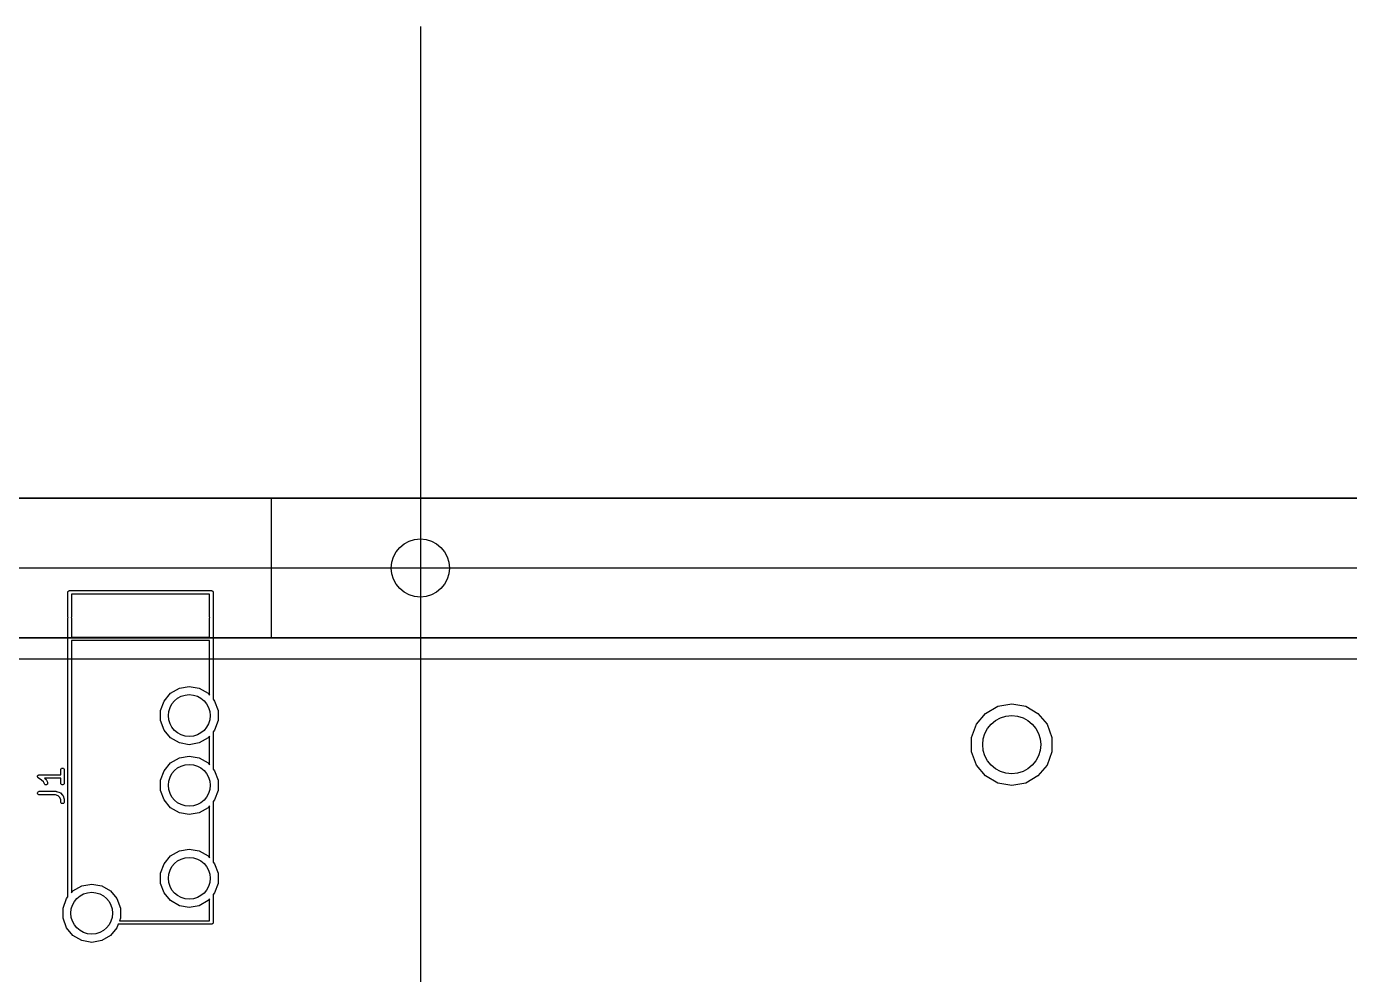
# Model space of a CAD drawing. Header units: millimetres. Extents: x 71 to 299, y 93 to 256.
# Drawn here: x 121.3 to 178.2, y 215.1 to 255.9 of the extents above; entities that cross this region are included whole.
import ezdxf

# ---------------------------------------------------------------- set-up
doc = ezdxf.new("R2010")
doc.units = ezdxf.units.MM
for name, color, linetype in [('BLACK', 7, 'Continuous'), ('PCB', 4, 'Continuous'), ('PCB_参照', 4, 'Continuous'), ('上壁', 4, 'Continuous'), ('下壁1', 142, 'Continuous'), ('下壁2', 2, 'Continuous'), ('中壁', 6, 'Continuous'), ('裏面', 3, 'Continuous')]:
    doc.layers.add(name, color=color, linetype=linetype)
doc.layers.add('化粧板', color=1, linetype='Continuous', transparency=0.6)
doc.layers.add('補助線', color=4, linetype='Continuous', transparency=0.6)

# ---------------------------------------------------------------- blocks, each defined once
blk = doc.blocks.new('PCB外形')
at = {"layer": 'BLACK'}
blk.add_line((202.925, -28.075), (35.5, -28.075), dxfattribs=at)
blk = doc.blocks.new('PCB詳細')
at = {"layer": 'BLACK'}
for p, q in [((58.875, -25.2), (58.8761, -25.1935)), ((58.875, -26.25), (58.875, -25.2)), ((58.8761, -25.187), (58.8784, -25.1808)), ((58.8761, -25.1935), (58.8761, -25.187)), ((58.8784, -25.1808), (58.8795, -25.1743)), ((58.8795, -25.1743), (58.8828, -25.1687)), ((58.8828, -25.1687), (58.885, -25.1625)), ((58.885, -25.1625), (58.8893, -25.1575)), ((58.8893, -25.1575), (58.8925, -25.1518)), ((58.8925, -25.1518), (58.8976, -25.1476)), ((58.8976, -25.1476), (58.9018, -25.1425)), ((58.9018, -25.1425), (58.9075, -25.1393)), ((58.9075, -25.1393), (58.9125, -25.135)), ((58.9125, -25.135), (58.9187, -25.1328)), ((58.9187, -25.1328), (58.9243, -25.1295)), ((58.9243, -25.1295), (58.9308, -25.1284)), ((58.9308, -25.1284), (58.937, -25.1261)), ((58.937, -25.1261), (58.9435, -25.1261)), ((58.9435, -25.1261), (58.95, -25.125)), ((58.95, -25.125), (65.05, -25.125)), ((59.025, -25.275), (59.025, -26.25)), ((64.975, -25.275), (59.025, -25.275)), ((64.975, -26.25), (64.975, -25.275)), ((65.05, -25.125), (65.0565, -25.1261)), ((65.0565, -25.1261), (65.063, -25.1261)), ((65.063, -25.1261), (65.0692, -25.1284)), ((65.0692, -25.1284), (65.0757, -25.1295)), ((65.0757, -25.1295), (65.0813, -25.1328)), ((65.0813, -25.1328), (65.0875, -25.135)), ((65.0875, -25.135), (65.0925, -25.1393)), ((65.0925, -25.1393), (65.0982, -25.1425)), ((65.0982, -25.1425), (65.1024, -25.1476)), ((65.1024, -25.1476), (65.1075, -25.1518)), ((65.1075, -25.1518), (65.1107, -25.1575)), ((65.1107, -25.1575), (65.115, -25.1625)), ((65.115, -25.1625), (65.1172, -25.1687)), ((65.1172, -25.1687), (65.1205, -25.1743)), ((65.1205, -25.1743), (65.1216, -25.1808)), ((65.1216, -25.1808), (65.1239, -25.187)), ((65.1239, -25.187), (65.1239, -25.1935)), ((65.1239, -25.1935), (65.125, -25.2)), ((65.125, -25.2), (65.125, -26.25)), ((58.8794, -26.275), (58.875, -26.25)), ((58.875, -26.3), (58.8794, -26.275)), ((58.875, -27.3), (58.875, -26.3)), ((59.025, -26.25), (59.0206, -26.275)), ((59.0206, -26.275), (59.025, -26.3)), ((59.025, -26.3), (59.025, -27.125)), ((64.9794, -26.275), (64.975, -26.25)), ((64.975, -26.3), (64.9794, -26.275)), ((64.975, -27.125), (64.975, -26.3)), ((65.125, -26.25), (65.1206, -26.275)), ((65.1206, -26.275), (65.125, -26.3)), ((65.125, -26.3), (65.125, -27.3)), ((58.875, -38.2991), (58.875, -27.3)), ((59.025, -27.125), (64.975, -27.125)), ((59.025, -27.275), (59.025, -27.3)), ((64.975, -27.275), (59.025, -27.275)), ((59.025, -27.3), (59.025, -38.1204)), ((64.975, -27.3), (64.975, -27.275)), ((64.975, -29.6204), (64.975, -27.3)), ((65.125, -27.3), (65.125, -29.7991)), ((63.0133, -29.8726), (63.2934, -29.5388)), ((63.2934, -29.5388), (63.6708, -29.3209)), ((63.6708, -29.3209), (64.1, -29.2452)), ((64.1, -29.2452), (64.5292, -29.3209)), ((64.5292, -29.3209), (64.9066, -29.5388)), ((64.9066, -29.5388), (64.975, -29.6204)), ((62.8643, -30.2821), (63.0133, -29.8726)), ((65.125, -29.7991), (65.1867, -29.8726)), ((65.1867, -29.8726), (65.3357, -30.2821)), ((98.3708, -30.4043), (98.8992, -30.0993)), ((98.8992, -30.0993), (99.5, -29.9933)), ((99.5, -29.9933), (100.101, -30.0993)), ((100.101, -30.0993), (100.629, -30.4043)), ((62.8643, -30.7179), (62.8643, -30.2821)), ((63.0133, -31.1274), (62.8643, -30.7179)), ((65.3357, -30.7179), (65.1867, -31.1274)), ((65.3357, -30.2821), (65.3357, -30.7179)), ((97.9787, -30.8717), (98.3708, -30.4043)), ((100.629, -30.4043), (101.021, -30.8717)), ((63.2934, -31.4612), (63.0133, -31.1274)), ((65.1867, -31.1274), (65.125, -31.2009)), ((65.125, -31.2009), (65.125, -32.7991)), ((97.77, -31.445), (97.9787, -30.8717)), ((101.021, -30.8717), (101.23, -31.445)), ((63.6708, -31.6791), (63.2934, -31.4612)), ((64.1, -31.7548), (63.6708, -31.6791)), ((64.5292, -31.6791), (64.1, -31.7548)), ((64.9066, -31.4612), (64.5292, -31.6791)), ((64.975, -31.3796), (64.9066, -31.4612)), ((64.975, -32.6204), (64.975, -31.3796)), ((97.77, -32.055), (97.77, -31.445)), ((101.23, -31.445), (101.23, -32.055)), ((63.2934, -32.5388), (63.6708, -32.3209)), ((63.6708, -32.3209), (64.1, -32.2452)), ((64.1, -32.2452), (64.5292, -32.3209)), ((64.5292, -32.3209), (64.9066, -32.5388)), ((97.9787, -32.6283), (97.77, -32.055)), ((101.23, -32.055), (101.021, -32.6283)), ((58.5674, -32.8333), (58.5719, -32.8077)), ((58.5674, -33.044), (58.5674, -32.8333)), ((58.5719, -32.8077), (58.5849, -32.7851)), ((58.5849, -32.7851), (58.6049, -32.7684)), ((58.6049, -32.7684), (58.6294, -32.7595)), ((58.6294, -32.7595), (58.6554, -32.7595)), ((58.6554, -32.7595), (58.6799, -32.7684)), ((58.6799, -32.7684), (58.6998, -32.7851)), ((58.6998, -32.7851), (58.7129, -32.8077)), ((58.7129, -32.8077), (58.7174, -32.8333)), ((58.7174, -32.8333), (58.7174, -33.4048)), ((62.8643, -33.2821), (63.0133, -32.8726)), ((63.0133, -32.8726), (63.2934, -32.5388)), ((64.9066, -32.5388), (64.975, -32.6204)), ((65.125, -32.7991), (65.1867, -32.8726)), ((65.1867, -32.8726), (65.3357, -33.2821)), ((98.3708, -33.0957), (97.9787, -32.6283)), ((101.021, -32.6283), (100.629, -33.0957)), ((57.5675, -33.1142), (57.5685, -33.1102)), ((57.5685, -33.1231), (57.5675, -33.1142)), ((57.5685, -33.106), (57.5716, -33.0976)), ((57.5685, -33.1102), (57.5685, -33.106)), ((57.5685, -33.1321), (57.5685, -33.1231)), ((57.5699, -33.136), (57.5685, -33.1321)), ((57.5704, -33.1401), (57.5699, -33.136)), ((57.5744, -33.1481), (57.5704, -33.1401)), ((57.5716, -33.0976), (57.5737, -33.0889)), ((57.5737, -33.0889), (57.576, -33.0855)), ((57.5774, -33.1565), (57.5744, -33.1481)), ((57.576, -33.0855), (57.5774, -33.0815)), ((57.5774, -33.0815), (57.5832, -33.0747)), ((57.5801, -33.1597), (57.5774, -33.1565)), ((57.5819, -33.1635), (57.5801, -33.1597)), ((57.5884, -33.1696), (57.5819, -33.1635)), ((57.5832, -33.0747), (57.5881, -33.0672)), ((57.5881, -33.0672), (57.5915, -33.0648)), ((57.5942, -33.1765), (57.5884, -33.1696)), ((57.5915, -33.0648), (57.5942, -33.0616)), ((57.5942, -33.0616), (57.6019, -33.0571)), ((57.5978, -33.1786), (57.5942, -33.1765)), ((57.6008, -33.1815), (57.5978, -33.1786)), ((57.7375, -33.2726), (57.6008, -33.1815)), ((57.6019, -33.0571), (57.6091, -33.0518)), ((57.6091, -33.0518), (57.6131, -33.0506)), ((57.6131, -33.0506), (57.6167, -33.0486)), ((57.6167, -33.0486), (57.6255, -33.047)), ((57.6255, -33.047), (57.6341, -33.0445)), ((57.6341, -33.0445), (57.6383, -33.0448)), ((57.6383, -33.0448), (57.6424, -33.044)), ((57.6424, -33.044), (58.5674, -33.044)), ((57.8188, -33.354), (57.7375, -33.2726)), ((57.861, -33.4383), (57.8188, -33.354)), ((57.8765, -33.4592), (57.861, -33.4383)), ((58.5674, -33.194), (57.8711, -33.194)), ((57.8711, -33.194), (57.9335, -33.2565)), ((57.8983, -33.4736), (57.8765, -33.4592)), ((57.9236, -33.4796), (57.8983, -33.4736)), ((57.9495, -33.4766), (57.9236, -33.4796)), ((57.9335, -33.2565), (57.9404, -33.2663)), ((57.9404, -33.2663), (57.9476, -33.276)), ((57.9476, -33.276), (57.9952, -33.3712)), ((57.9728, -33.465), (57.9495, -33.4766)), ((57.9907, -33.4461), (57.9728, -33.465)), ((58.001, -33.4222), (57.9907, -33.4461)), ((57.9952, -33.3712), (58.0026, -33.3962)), ((58.0026, -33.3962), (58.001, -33.4222)), ((58.5674, -33.4048), (58.5674, -33.194)), ((58.5719, -33.4304), (58.5674, -33.4048)), ((58.5849, -33.453), (58.5719, -33.4304)), ((58.6049, -33.4697), (58.5849, -33.453)), ((58.6294, -33.4786), (58.6049, -33.4697)), ((58.6554, -33.4786), (58.6294, -33.4786)), ((58.6799, -33.4697), (58.6554, -33.4786)), ((58.6998, -33.453), (58.6799, -33.4697)), ((58.7129, -33.4304), (58.6998, -33.453)), ((58.7174, -33.4048), (58.7129, -33.4304)), ((62.8643, -33.7179), (62.8643, -33.2821)), ((65.3357, -33.2821), (65.3357, -33.7179)), ((98.8992, -33.4007), (98.3708, -33.0957)), ((99.5, -33.5067), (98.8992, -33.4007)), ((100.101, -33.4007), (99.5, -33.5067)), ((100.629, -33.0957), (100.101, -33.4007)), ((57.5685, -33.8203), (57.5774, -33.7958)), ((57.5685, -33.8464), (57.5685, -33.8203)), ((57.5774, -33.8708), (57.5685, -33.8464)), ((57.5774, -33.7958), (57.5942, -33.7759)), ((57.5942, -33.8908), (57.5774, -33.8708)), ((57.5942, -33.7759), (57.6167, -33.7629)), ((57.6167, -33.9038), (57.5942, -33.8908)), ((57.6167, -33.7629), (57.6424, -33.7583)), ((57.6424, -33.9083), (57.6167, -33.9038)), ((57.6424, -33.7583), (58.3567, -33.7583)), ((58.3445, -33.9083), (57.6424, -33.9083)), ((58.459, -33.9465), (58.3445, -33.9083)), ((58.3567, -33.7583), (58.3685, -33.7604)), ((58.3685, -33.7604), (58.3804, -33.7622)), ((58.3804, -33.7622), (58.5232, -33.8098)), ((58.5292, -34.0167), (58.459, -33.9465)), ((58.5232, -33.8098), (58.527, -33.8119)), ((58.527, -33.8119), (58.5312, -33.813)), ((58.5674, -34.1312), (58.5292, -34.0167)), ((58.5312, -33.813), (58.5384, -33.818)), ((58.5384, -33.818), (58.5461, -33.8222)), ((58.5461, -33.8222), (58.549, -33.8254)), ((58.549, -33.8254), (58.5526, -33.8279)), ((58.5526, -33.8279), (58.6478, -33.9232)), ((58.5674, -34.2143), (58.5674, -34.1312)), ((58.6478, -33.9232), (58.6503, -33.9267)), ((58.6503, -33.9267), (58.6535, -33.9296)), ((58.6535, -33.9296), (58.6577, -33.9373)), ((58.6577, -33.9373), (58.6627, -33.9445)), ((58.6627, -33.9445), (58.6639, -33.9487)), ((58.6639, -33.9487), (58.6659, -33.9525)), ((58.6659, -33.9525), (58.7135, -34.0953)), ((58.7135, -34.0953), (58.7153, -34.1072)), ((58.7153, -34.1072), (58.7174, -34.119)), ((58.7174, -34.119), (58.7174, -34.2143)), ((63.0133, -34.1274), (62.8643, -33.7179)), ((63.2934, -34.4612), (63.0133, -34.1274)), ((65.1867, -34.1274), (65.125, -34.2009)), ((65.3357, -33.7179), (65.1867, -34.1274)), ((58.5719, -34.2399), (58.5674, -34.2143)), ((58.5849, -34.2625), (58.5719, -34.2399)), ((58.6049, -34.2792), (58.5849, -34.2625)), ((58.6294, -34.2881), (58.6049, -34.2792)), ((58.6554, -34.2881), (58.6294, -34.2881)), ((58.6799, -34.2792), (58.6554, -34.2881)), ((58.6998, -34.2625), (58.6799, -34.2792)), ((58.7129, -34.2399), (58.6998, -34.2625)), ((58.7174, -34.2143), (58.7129, -34.2399)), ((63.6708, -34.6791), (63.2934, -34.4612)), ((64.1, -34.7548), (63.6708, -34.6791)), ((64.5292, -34.6791), (64.1, -34.7548)), ((64.9066, -34.4612), (64.5292, -34.6791)), ((64.975, -34.3796), (64.9066, -34.4612)), ((64.975, -36.6204), (64.975, -34.3796)), ((65.125, -34.2009), (65.125, -36.7991)), ((63.2934, -36.5388), (63.6708, -36.3209)), ((63.6708, -36.3209), (64.1, -36.2452)), ((64.1, -36.2452), (64.5292, -36.3209)), ((64.5292, -36.3209), (64.9066, -36.5388)), ((62.8643, -37.2821), (63.0133, -36.8726)), ((63.0133, -36.8726), (63.2934, -36.5388)), ((64.9066, -36.5388), (64.975, -36.6204)), ((65.125, -36.7991), (65.1867, -36.8726)), ((65.1867, -36.8726), (65.3357, -37.2821)), ((62.8643, -37.7179), (62.8643, -37.2821)), ((65.3357, -37.2821), (65.3357, -37.7179)), ((59.025, -38.1204), (59.0934, -38.0388)), ((59.0934, -38.0388), (59.4708, -37.8209)), ((59.4708, -37.8209), (59.9, -37.7452)), ((59.9, -37.7452), (60.3292, -37.8209)), ((60.3292, -37.8209), (60.7066, -38.0388)), ((60.7066, -38.0388), (60.9867, -38.3726)), ((63.0133, -38.1274), (62.8643, -37.7179)), ((63.2934, -38.4612), (63.0133, -38.1274)), ((65.1867, -38.1274), (65.125, -38.2009)), ((65.3357, -37.7179), (65.1867, -38.1274)), ((58.6643, -38.7821), (58.8133, -38.3726)), ((58.8133, -38.3726), (58.875, -38.2991)), ((60.9867, -38.3726), (61.1357, -38.7821)), ((63.6708, -38.6791), (63.2934, -38.4612)), ((64.1, -38.7548), (63.6708, -38.6791)), ((64.5292, -38.6791), (64.1, -38.7548)), ((64.9066, -38.4612), (64.5292, -38.6791)), ((64.975, -38.3796), (64.9066, -38.4612)), ((64.975, -39.325), (64.975, -38.3796)), ((65.125, -38.2009), (65.125, -39.4)), ((58.6643, -39.2179), (58.6643, -38.7821)), ((58.8133, -39.6274), (58.6643, -39.2179)), ((61.1357, -39.2179), (61.0967, -39.325)), ((61.1357, -38.7821), (61.1357, -39.2179)), ((59.0934, -39.9612), (58.8133, -39.6274)), ((60.9867, -39.6274), (60.7066, -39.9612)), ((61.0421, -39.475), (60.9867, -39.6274)), ((65.05, -39.475), (61.0421, -39.475)), ((61.0967, -39.325), (64.975, -39.325)), ((65.0565, -39.4739), (65.05, -39.475)), ((65.063, -39.4739), (65.0565, -39.4739)), ((65.0692, -39.4716), (65.063, -39.4739)), ((65.0757, -39.4705), (65.0692, -39.4716)), ((65.0813, -39.4672), (65.0757, -39.4705)), ((65.0875, -39.465), (65.0813, -39.4672)), ((65.0925, -39.4607), (65.0875, -39.465)), ((65.0982, -39.4575), (65.0925, -39.4607)), ((65.1024, -39.4524), (65.0982, -39.4575)), ((65.1075, -39.4482), (65.1024, -39.4524)), ((65.1107, -39.4425), (65.1075, -39.4482)), ((65.115, -39.4375), (65.1107, -39.4425)), ((65.1172, -39.4313), (65.115, -39.4375)), ((65.1205, -39.4257), (65.1172, -39.4313)), ((65.1216, -39.4192), (65.1205, -39.4257)), ((65.1239, -39.413), (65.1216, -39.4192)), ((65.125, -39.4), (65.1239, -39.4065)), ((65.1239, -39.4065), (65.1239, -39.413)), ((59.4708, -40.1791), (59.0934, -39.9612)), ((59.9, -40.2548), (59.4708, -40.1791)), ((60.3292, -40.1791), (59.9, -40.2548)), ((60.7066, -39.9612), (60.3292, -40.1791))]:
    blk.add_line(p, q, dxfattribs=at)
for centre, radius in [((64.1, -30.5), 0.9), ((99.5, -31.75), 1.25), ((64.1, -33.5), 0.9), ((64.1, -37.5), 0.9), ((59.9, -39), 0.9)]:
    blk.add_circle(centre, radius, dxfattribs=at)
at = {"linetype": 'ByBlock'}
blk.add_blockref('PCB外形', (0, 0), dxfattribs=at)
blk = doc.blocks.new('A$C28663')
at = {"layer": 'PCB'}
blk.add_blockref('PCB詳細', (-35.075, 145.925), dxfattribs=at)

msp = doc.modelspace()

# ---------------------------------------------------------------- linework, layer by layer
at = {"layer": '上壁'}
msp.add_lwpolyline([(268.277, 235.63), (131.828, 235.63), (131.828, 229.63), (274.277, 229.63, 0.414214)], format="xyb", close=True, dxfattribs=at)
msp.add_circle((138.244, 232.63), 1.25, dxfattribs=at)
at = {"layer": '下壁1'}
msp.add_lwpolyline([(268.277, 235.63), (131.828, 235.63), (131.828, 229.63), (274.277, 229.63, 0.414214)], format="xyb", close=True, dxfattribs=at)
msp.add_circle((138.244, 232.63), 1.25, dxfattribs=at)
at = {"layer": '下壁2'}
msp.add_lwpolyline([(92.172, 229.63), (274.277, 229.63, 0.414214), (268.277, 235.63), (98.172, 235.63, 0.414214)], format="xyb", close=True, dxfattribs=at)
msp.add_circle((138.244, 232.63), 1.25, dxfattribs=at)
at = {"layer": '中壁'}
msp.add_lwpolyline([(268.277, 235.63), (131.828, 235.63), (131.828, 229.63), (274.277, 229.63, 0.414214)], format="xyb", close=True, dxfattribs=at)
msp.add_lwpolyline([(268.277, 235.63), (131.828, 235.63), (131.828, 229.63), (274.277, 229.63, 0.414214)], format="xyb", close=True, dxfattribs=at)
msp.add_circle((138.244, 232.63), 1.25, dxfattribs=at)
msp.add_circle((138.244, 232.63), 1.25, dxfattribs=at)
at = {"layer": '化粧板'}
msp.add_lwpolyline([(268.277, 103.757), (98.172, 103.757, -0.414214), (92.172, 109.757), (92.172, 229.63, -0.414214), (98.172, 235.63), (268.277, 235.63, -0.414214), (274.277, 229.63), (274.277, 109.757, -0.414214)], format="xyb", close=True, dxfattribs=at)
msp.add_circle((138.244, 232.63), 1.25, dxfattribs=at)
at = {"layer": '裏面'}
msp.add_lwpolyline([(268.277, 103.757), (98.172, 103.757, -0.414214), (92.172, 109.757), (92.172, 229.63, -0.414214), (98.172, 235.63), (268.277, 235.63, -0.414214), (274.277, 229.63), (274.277, 109.757, -0.414214)], format="xyb", close=True, dxfattribs=at)
for centre in [(138.244, 232.63), (163.699, 225.032)]:
    msp.add_circle(centre, 1.25, dxfattribs=at)
at = {"layer": '補助線'}
for p, q in [((138.244, 255.926), (138.244, 92.68)), ((296.141, 235.63), (74.851, 235.63)), ((296.141, 232.63), (74.851, 232.63)), ((296.141, 229.63), (74.851, 229.63))]:
    msp.add_line(p, q, dxfattribs=at)

# ---------------------------------------------------------------- block references
at = {"layer": 'PCB_参照'}
msp.add_blockref('A$C28663', (99.274, 110.857), dxfattribs=at)

doc.saveas('drawing.dxf')
